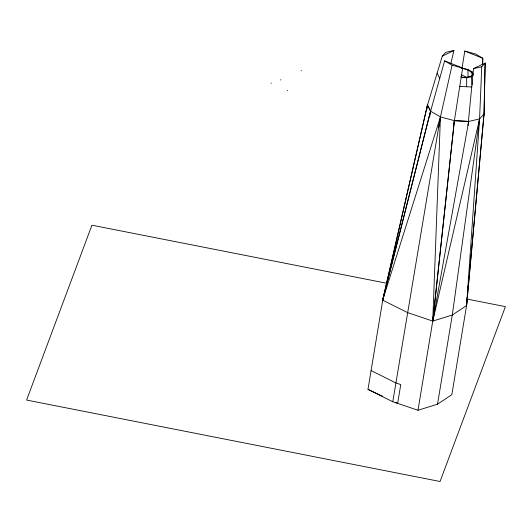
<?xml version="1.0" encoding="UTF-8"?>
<svg xmlns="http://www.w3.org/2000/svg" width="532" height="532" viewBox="0 0 532 532"><rect width="100%" height="100%" fill="white"/><g stroke="black" fill="none" stroke-linecap="round" stroke-linejoin="round"><path stroke-width="0.8" d="M466.604 86.856L466.704 77.765L471.418 76.734L473.4 74.6M466.67 302.189L466.597 305.514L451.834 394.678L437.53 404.174L417.992 410.258L392.782 401.746L367.984 389.364L382.741 300.208L427.522 104.957L442.278 56.146L445.683 52.355L453.922 50.5L450.803 63.754M468.027 125.492L473.507 68.621L485.137 62.976L481.746 66.766L479.571 118.962L466.597 305.514L484 113.968L485.137 62.976L484.06 113.968L466.597 305.514L452.293 315.011L432.755 321.095L407.545 312.583L382.741 300.208L430.601 111.161L444.612 60.848L452.067 65.21L440.436 116.907L432.755 321.095L417.992 410.258M466.537 305.514L467.196 297.242M467.382 294.761L467.621 291.45M467.921 287.313L468.04 285.657M444.612 60.848L462.647 68.056L454.381 120.658L432.769 321.128L479.571 118.962L484.06 113.968L483.362 118.051M429.657 116.874L430.601 111.161L427.429 104.944L430.508 111.148L440.436 116.907L454.381 120.658L432.769 321.128L468.705 121.409L479.571 118.962L452.293 315.011L437.53 404.174M464.782 51.072L482.797 58.274L482.551 64.871L482.81 58.274L475.355 53.918L464.782 51.072L462.142 67.504L460.532 67.424M271.127 83.477L271.187 83.105M280.75 80.046L280.823 79.594M287.46 90.746L287.526 90.374M301.185 70.902L301.258 70.457M426.711 109.858L427.522 104.957M392.782 401.746L440.436 116.907L382.648 300.194L427.429 104.944M438.674 127.52L440.436 116.907M453.437 126.377L454.381 120.658L468.719 121.436L454.394 120.684M478.62 124.681L479.571 118.962M382.741 300.208L385.906 287.34M386.305 285.731L387.097 282.512M382.648 300.194L430.508 111.148M442.278 56.146L453.922 50.5M473.507 68.621L481.746 66.766M459.768 86.37L471.837 87.009M460.413 67.73L467.941 69.453L472.13 71.933L473.088 73.935M461.304 77.466L466.704 77.765M387.15 283.343L91.936 225.202L26.6 400.064L440.057 481.5L505.4 306.632L467.069 299.084M452.067 65.21L462.647 68.056M461.57 74.819L465.926 76.954M367.984 389.364L382.821 396.38M395.429 402.338L397.65 403.389L400.762 384.589L395.894 382.947L371.097 370.565M437.138 73.143L439.738 78.37M472.13 71.933L472.31 73.556M471.418 76.734L472.13 84.987M467.941 69.453L468.08 77.632M461.803 68.335A11.185 4.409 9.4 0 1 470.98 72.046A10.933 4.309 9.4 0 1 466.145 77.26A11.185 4.409 9.4 0 1 460.586 76.934"/></g></svg>
